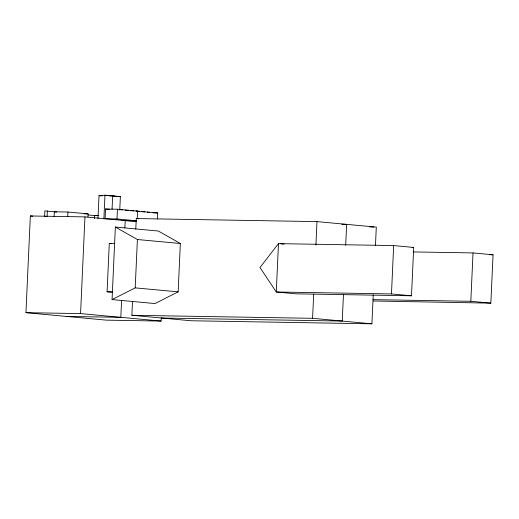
<?xml version="1.0" encoding="UTF-8"?>
<svg xmlns="http://www.w3.org/2000/svg" width="519" height="519" viewBox="0 0 519 519"><rect width="100%" height="100%" fill="white"/><g stroke="black" fill="none" stroke-linecap="round" stroke-linejoin="round"><path stroke-width="0.78" d="M161.221 317.842L161.078 321.066L106.46 320.145L25.95 312.678L30.342 215.969L84.96 216.89L136.484 221.665M47.339 210.935L47.086 216.585L44.602 216.546L44.861 210.896L56.72 212.018M54.093 216.371L54.3 211.791L67.957 212.024L88.081 213.893L87.945 216.942M67.749 216.598L67.957 212.024M161.078 321.066L80.568 313.599L84.96 216.89M94.419 218.577L94.555 215.528L98.571 215.593M97.974 218.583L99.019 195.669L104.968 195.183L120.376 196.61L119.766 210.046M103.891 218.888L104.968 195.183M157.426 218.94L157.698 212.952L117.443 209.222L105.526 209.021L105.085 218.758L117.002 218.96L136.322 220.75M112.552 292.288L107.089 291.782L109.282 243.424L114.874 243.521M112.059 209.332L112.668 195.897L106.92 195.494M112.065 299.58L115.354 227.05L158.308 231.026L180.346 243.495L178.153 291.853L155.012 303.563L112.065 299.58L135.2 287.876L178.153 291.853M117.002 218.96L117.443 209.222M121.589 300.41L120.823 317.336L66.205 316.415M124.884 227.873L125.215 220.62M373.226 294.805L371.909 323.817L191.2 320.768L131.878 315.273L132.494 301.571M135.79 229.035L136.27 218.557L316.979 221.607L376.301 227.101L375.464 245.643M137.23 218.577L137.574 211.09L136.082 211.064M135.2 287.876L137.399 239.519L115.354 227.05M278.469 243.632L276.277 291.989L296.304 293.845L411.502 295.791L413.695 247.433L393.668 245.578L278.469 243.632L259.987 267.519L276.277 291.989L391.469 293.936L411.502 295.791M371.909 323.817L312.587 318.316L313.69 294.137M315.922 244.974L316.979 221.607M343.455 294.468L342.248 321.066L161.539 318.017M345.693 245.312L346.64 224.357L341.781 224.273M391.469 293.936L393.668 245.578M473.017 252.928L493.05 254.79L490.857 303.141L470.824 301.286L473.017 252.928L413.202 251.923M102.431 195.728L99.019 195.669L102.178 195.806M147.454 212.401L149.686 212.44L147.305 212.213M152.93 212.874L157.698 212.952M84.065 213.822L88.081 213.893M121.997 220.569L136.335 220.809M369.82 226.991L373.875 227.063M412.08 247.407L413.695 247.433M489.826 254.732L493.05 254.79M107.089 291.782L112.675 291.873M373.012 299.638L470.824 301.286M490.857 303.141L373.252 300.981M25.95 312.678L80.568 313.599M131.878 315.273L312.587 318.316M109.256 195.838L111.261 195.929M112.636 196.176L115.776 196.318L112.694 196.033M113.252 196.299L116.418 196.435M118.001 196.506L120.376 196.61M119.5 209.637L122.672 209.936M125.06 210.156L128.238 210.448M130.619 210.669L133.798 210.967M136.179 211.188L139.358 211.48M141.745 211.7L144.918 211.992M105.526 209.021L109.554 209.397M136.27 218.557L138.67 218.784M88.282 214.983L96.164 215.677M30.342 215.969L32.755 216.196M280.87 243.859L284.081 244.151M137.399 239.519L180.346 243.495M109.282 243.424L111.624 243.645"/></g></svg>
